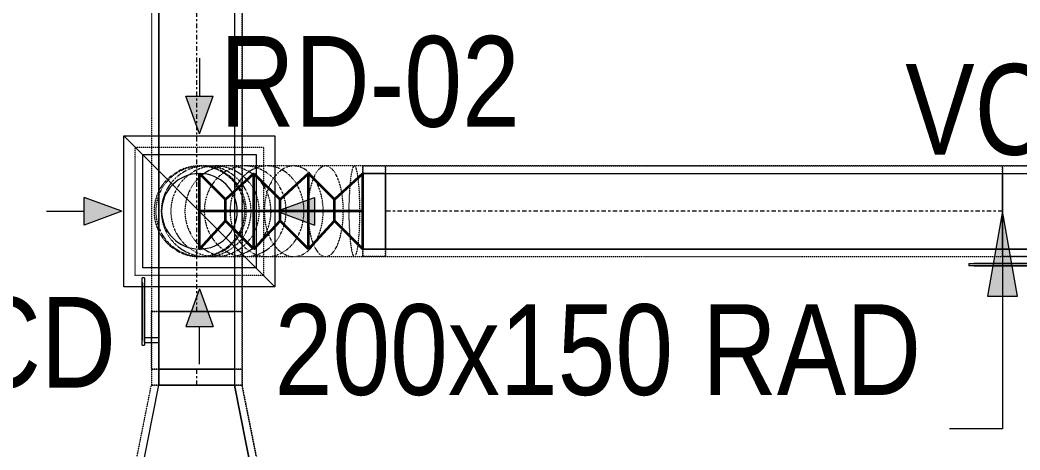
# Model space of a CAD drawing. Header units: inches. Extents: x -83664 to 20107, y -47222 to 19398.
# Drawn here: x 1829 to 4476, y -31061 to -29923 of the extents above; entities that cross this region are included whole.
import ezdxf

# ---------------------------------------------------------------- set-up
doc = ezdxf.new("R2010")
doc.units = ezdxf.units.IN
doc.header["$MEASUREMENT"] = 0
doc.linetypes.add('Center', pattern=[29.999999, 12, -6, 6, -6])
doc.linetypes.add('Hidden 0_50', pattern=[1.0584, 0.5292, -0.5292])
for name, color, linetype, lineweight in [('A-DETL-GENF', 7, 'Continuous', 9), ('G-ANNO-TEXT', 7, 'Continuous', 9), ('M-HVAC-CDFF', 7, 'Continuous', 9), ('M-HVAC-DUCT-CNTR', 7, 'Center', 9), ('M-HVAC-DUCT-IDEN', 7, 'Continuous', 18)]:
    doc.layers.add(name, color=color, linetype=linetype, lineweight=lineweight)
doc.layers.add('M-HVAC-DUCT', color=7, linetype='Continuous', lineweight=9, true_color=0xffe97f)
doc.layers.add('M-HVAC-DUCT-PATT', color=7, linetype='Continuous', lineweight=35, true_color=0x007f00)
doc.styles.add('Arial Narrow_21', font='ARIALN.TTF', dxfattribs={"height": 240})

# ---------------------------------------------------------------- blocks, each defined once
blk = doc.blocks.new('M_Rec Transition - Length - Standard-8295818-FIRST FLOOR AC CONDITIONING LAYOUT - PART A')
at = {"layer": 'M-HVAC-DUCT', "color": 30, "true_color": 0xff7f00}
for p, q in [((0, 175), (0, -175)), ((0, 175), (375, 100)), ((0, 175), (375, 100)), ((0, -175), (0, 175)), ((375, -100), (375, 100)), ((375, 100), (375, -100)), ((0, -175), (375, -100)), ((375, -100), (0, -175))]:
    blk.add_line(p, q, dxfattribs=at)
blk = doc.blocks.new('GCE-AT-Return Air Rectangular Diffuser - 300X300-7590694-FIRST FLOOR AC CONDITIONING LAYOUT - PART A')
at = {"layer": 'A-DETL-GENF', "true_color": 0xff00ff}
for points in [[(0, 205), (36.4, 305), (-36.4, 305)], [(-305, -36.4), (-205, 0), (-305, 36.4)], [(305, -36.4), (305, 36.4), (205, 0)], [(36.4, -305), (0, -205), (-36.4, -305)]]:
    blk.add_hatch(color=6, dxfattribs=at).paths.add_polyline_path(points)
at = {"layer": 'A-DETL-GENF', "color": 6, "true_color": 0xff00ff}
for p, q in [((0, 405), (0, 305)), ((0, 205), (-36.4, 305)), ((-36.4, 305), (36.4, 305)), ((0, 205), (36.4, 305)), ((-200, 200), (200, 200)), ((-200, -200), (-200, 200)), ((-200, 200), (200, -200)), ((200, 200), (200, -200)), ((-205, 0), (-305, 36.4)), ((-305, -36.4), (-305, 36.4)), ((205, 0), (305, 36.4)), ((305, 36.4), (305, -36.4)), ((405, 0), (305, 0)), ((-405, 0), (-305, 0)), ((-205, 0), (-305, -36.4)), ((205, 0), (305, -36.4)), ((200, -200), (-200, -200)), ((0, -205), (-36.4, -305)), ((0, -205), (36.4, -305)), ((-36.4, -305), (36.4, -305)), ((0, -405), (0, -305))]:
    blk.add_line(p, q, dxfattribs=at)
blk = doc.blocks.new('M_Rectangular to Round Transition - Angle - 45 Degree-V62-FIRST FLOOR AC CONDITIONING LAYOUT - PART A')
at = {"layer": 'M-HVAC-DUCT', "color": 6, "true_color": 0xff00ff}
for p, q in [((0, 100), (60.4, 100)), ((60.4, 100), (0, 100)), ((0, 100), (0, -100)), ((0, -100), (0, 100)), ((60.4, 0), (60.4, 100)), ((60.4, 0), (60.4, 100)), ((60.4, -100), (60.4, 0)), ((60.4, -100), (60.4, 0)), ((0, -100), (60.4, -100)), ((60.4, -100), (0, -100))]:
    blk.add_line(p, q, dxfattribs=at)
blk = doc.blocks.new('M_Rectangular to Round Transition - Angle - 45 Degree-7606913-FIRST FLOOR AC CONDITIONING LAYOUT - PART A')
at = {"layer": 'M-HVAC-DUCT', "color": 6, "true_color": 0xff00ff}
for p, q in [((153610.5, 68092.7), (153910.5, 68092.7)), ((153610.5, 67792.7), (153610.5, 68092.7)), ((153910.5, 68092.7), (153910.5, 67792.7)), ((153910.5, 67792.7), (153610.5, 67792.7))]:
    blk.add_line(p, q, dxfattribs=at)
for start, end in [(90, 180), (0, 90), (180, 270), (270, 0)]:
    blk.add_arc((153760.5, 67942.7), 100, start, end, dxfattribs=at)
blk = doc.blocks.new('TEMW-ME-DMP-Volume Control Damper - Standard-V100-FIRST FLOOR AC CONDITIONING LAYOUT - PART A')
at = {"layer": 'M-HVAC-DUCT', "color": 6, "true_color": 0xff00ff}
for p, q in [((-165.1, 138.1), (-165.1, 144.4)), ((-152.4, 144.4), (-165.1, 144.4)), ((-165.1, 138.1), (-152.4, 138.1)), ((0, 144.4), (-152.4, 144.4)), ((-152.4, 144.4), (0, 144.4)), ((0, 138.1), (-152.4, 138.1)), ((-152.4, 138.1), (0, 138.1)), ((-6.3, 100), (-6.3, 138.1)), ((6.4, 138.1), (-6.3, 138.1)), ((6.4, 138.1), (-6.3, 138.1)), ((12.7, 144.4), (0, 144.4)), ((0, 138.1), (12.7, 138.1)), ((6.4, 138.1), (6.4, 100)), ((12.7, 144.4), (12.7, 138.1)), ((-76.2, 100), (-76.2, -100)), ((-76.2, -100), (-76.2, 100)), ((76.2, 100), (-76.2, 100)), ((-76.2, 100), (76.2, 100)), ((-76.2, 100), (76.2, 100)), ((-6.3, 100), (6.4, 100)), ((-6.3, 100), (6.4, 100)), ((76.2, 100), (76.2, -100)), ((76.2, -100), (76.2, 100)), ((-76.2, -100), (76.2, -100)), ((-76.2, -100), (76.2, -100)), ((-76.2, -100), (76.2, -100))]:
    blk.add_line(p, q, dxfattribs=at)
blk = doc.blocks.new('TEMW-ME-DMP-Volume Control Damper - Standard-7399617-FIRST FLOOR AC CONDITIONING LAYOUT - PART A')
at = {"layer": 'M-HVAC-DUCT', "color": 30, "true_color": 0xff7f00}
for p, q in [((-165.1, 138.1), (-165.1, 144.4)), ((-152.4, 144.4), (-165.1, 144.4)), ((-165.1, 138.1), (-152.4, 138.1)), ((0, 144.4), (-152.4, 144.4)), ((-152.4, 144.4), (0, 144.4)), ((0, 138.1), (-152.4, 138.1)), ((-152.4, 138.1), (0, 138.1)), ((-6.3, 100), (-6.3, 138.1)), ((6.4, 138.1), (-6.3, 138.1)), ((6.4, 138.1), (-6.3, 138.1)), ((12.7, 144.4), (0, 144.4)), ((0, 138.1), (12.7, 138.1)), ((6.4, 138.1), (6.4, 100)), ((12.7, 144.4), (12.7, 138.1)), ((-76.2, 100), (-76.2, -100)), ((-76.2, -100), (-76.2, 100)), ((76.2, 100), (-76.2, 100)), ((-76.2, 100), (76.2, 100)), ((-76.2, 100), (76.2, 100)), ((-6.3, 100), (6.4, 100)), ((-6.3, 100), (6.4, 100)), ((76.2, 100), (76.2, -100)), ((76.2, -100), (76.2, 100)), ((-76.2, -100), (76.2, -100)), ((-76.2, -100), (76.2, -100)), ((-76.2, -100), (76.2, -100))]:
    blk.add_line(p, q, dxfattribs=at)
blk = doc.blocks.new('TEMW-SMBZ-HO-BM-HVAC-00002_rvt-1-FIRST FLOOR AC CONDITIONING LAYOUT - PART A')
at = {"layer": 'M-HVAC-DUCT', "color": 30, "linetype": 'Hidden 0_50', "true_color": 0xff7f00}
for p, q in [((153633.2, 69849.5), (153633.2, 67677.5)), ((153633.2, 69849.5), (153633.2, 67677.5)), ((153873.2, 67677.5), (153873.2, 69849.5)), ((153873.2, 69849.5), (153873.2, 67677.5)), ((153873.2, 67677.5), (153633.2, 67677.5)), ((153633.2, 67677.5), (153873.2, 67677.5)), ((153873.2, 67677.5), (153633.2, 67677.5)), ((153633.2, 67677.5), (153633.2, 67525.1)), ((153633.2, 67525.1), (153633.2, 67677.5)), ((153633.2, 67677.5), (153873.2, 67677.5)), ((153873.2, 67525.1), (153873.2, 67677.5)), ((153873.2, 67677.5), (153873.2, 67525.1)), ((153633.2, 67525.1), (153873.2, 67525.1)), ((153873.2, 67525.1), (153633.2, 67525.1)), ((153873.2, 67525.1), (153633.2, 67525.1)), ((153633.2, 67525.1), (153873.2, 67525.1)), ((153633.2, 67525.1), (153633.2, 67482.5)), ((153633.2, 67525.1), (153633.2, 67482.5)), ((153873.2, 67482.5), (153873.2, 67525.1)), ((153873.2, 67525.1), (153873.2, 67482.5)), ((153558.2, 67107.5), (153633.2, 67482.5)), ((153558.2, 67107.5), (153633.2, 67482.5)), ((153873.2, 67482.5), (153633.2, 67482.5)), ((153633.2, 67482.5), (153873.2, 67482.5)), ((153873.2, 67482.5), (153633.2, 67482.5)), ((153633.2, 67482.5), (153873.2, 67482.5)), ((153948.2, 67107.5), (153873.2, 67482.5)), ((153873.2, 67482.5), (153948.2, 67107.5))]:
    blk.add_line(p, q, dxfattribs=at)
at = {"layer": 'M-HVAC-DUCT', "color": 30, "true_color": 0xff7f00}
for p, q in [((153653.2, 67677.5), (153653.2, 69849.5)), ((153653.2, 69849.5), (153653.2, 67677.5)), ((153853.2, 69849.5), (153853.2, 67677.5)), ((153853.2, 69849.5), (153853.2, 67677.5)), ((153653.2, 67677.5), (153853.2, 67677.5)), ((153853.2, 67677.5), (153653.2, 67677.5)), ((153653.2, 67525.1), (153853.2, 67525.1)), ((153853.2, 67525.1), (153653.2, 67525.1)), ((153653.2, 67482.5), (153653.2, 67525.1)), ((153653.2, 67525.1), (153653.2, 67482.5)), ((153853.2, 67525.1), (153853.2, 67482.5)), ((153853.2, 67525.1), (153853.2, 67482.5)), ((153653.2, 67482.5), (153853.2, 67482.5)), ((153853.2, 67482.5), (153653.2, 67482.5))]:
    blk.add_line(p, q, dxfattribs=at)
at = {"layer": 'M-HVAC-DUCT', "color": 6, "linetype": 'Hidden 0_50', "true_color": 0xff00ff}
for p, q in [((153590.5, 67772.7), (153590.5, 68112.7)), ((153590.5, 68112.7), (153930.5, 68112.7)), ((153930.5, 68112.7), (153930.5, 67772.7)), ((153764.8, 68062.7), (153760.5, 68062.7)), ((153778.4, 68062.7), (153764.8, 68062.7)), ((153801.9, 68062.7), (153778.4, 68062.7)), ((153836.1, 68062.7), (153801.9, 68062.7)), ((153881.7, 68062.7), (153836.1, 68062.7)), ((153939.4, 68062.7), (153881.7, 68062.7)), ((154010.1, 68062.7), (153939.4, 68062.7)), ((154094.4, 68062.7), (154010.1, 68062.7)), ((154170.7, 68062.7), (154094.4, 68062.7)), ((154193.1, 68062.7), (154170.7, 68062.7)), ((154193.1, 67822.7), (154193.1, 68062.7)), ((154193.1, 67822.7), (154193.1, 68062.7)), ((154253.4, 68062.7), (154193.1, 68062.7)), ((154193.1, 68062.7), (154253.4, 68062.7)), ((154193.1, 68062.7), (154193.1, 67942.7)), ((154193.1, 68062.7), (154193.1, 67942.7)), ((154253.4, 68062.7), (154253.4, 67822.7)), ((154253.4, 67822.7), (154253.4, 68062.7)), ((155886.4, 68062.7), (154253.4, 68062.7)), ((154253.4, 68062.7), (155886.4, 68062.7)), ((154253.4, 68062.7), (154253.4, 67822.7)), ((154253.4, 67822.7), (154253.4, 68062.7)), ((155886.4, 68062.7), (155886.4, 67822.7)), ((155886.4, 67822.7), (155886.4, 68062.7)), ((156038.8, 68062.7), (155886.4, 68062.7)), ((155886.4, 68062.7), (155886.4, 67822.7)), ((155886.4, 67822.7), (155886.4, 68062.7)), ((155886.4, 68062.7), (156038.8, 68062.7)), ((154193.1, 67942.7), (154193.1, 67822.7)), ((154193.1, 67942.7), (154193.1, 67822.7)), ((153760.5, 67822.7), (153764.8, 67822.7)), ((153764.8, 67822.7), (153778.4, 67822.7)), ((153778.4, 67822.7), (153801.9, 67822.7)), ((153801.9, 67822.7), (153836.1, 67822.7)), ((153836.1, 67822.7), (153881.7, 67822.7)), ((153881.7, 67822.7), (153939.4, 67822.7)), ((153939.4, 67822.7), (154010.1, 67822.7)), ((154010.1, 67822.7), (154094.4, 67822.7)), ((154094.4, 67822.7), (154170.7, 67822.7)), ((154170.7, 67822.7), (154193.1, 67822.7)), ((154253.4, 67822.7), (154193.1, 67822.7)), ((154193.1, 67822.7), (154253.4, 67822.7)), ((154253.4, 67822.7), (155886.4, 67822.7)), ((154253.4, 67822.7), (155886.4, 67822.7)), ((155886.4, 67822.7), (156038.8, 67822.7)), ((156038.8, 67822.7), (155886.4, 67822.7)), ((153930.5, 67772.7), (153590.5, 67772.7))]:
    blk.add_line(p, q, dxfattribs=at)
at = {"layer": 'M-HVAC-DUCT', "color": 6, "true_color": 0xff00ff}
for p, q in [((154253.4, 67842.7), (154253.4, 68042.7)), ((154253.4, 68042.7), (154253.4, 67842.7)), ((154253.4, 68042.7), (155886.4, 68042.7)), ((154253.4, 68042.7), (155886.4, 68042.7)), ((155886.4, 67842.7), (155886.4, 68042.7)), ((155886.4, 68042.7), (155886.4, 67842.7)), ((155886.4, 67842.7), (154253.4, 67842.7)), ((154253.4, 67842.7), (155886.4, 67842.7))]:
    blk.add_line(p, q, dxfattribs=at)
at = {"layer": 'M-HVAC-DUCT', "color": 6, "linetype": 'Hidden 0_50', "true_color": 0xff00ff}
for start, end in [(90, 270), (90, 180), (270, 90), (0, 90), (180, 270), (270, 0)]:
    blk.add_arc((153760.5, 67942.7), 120, start, end, dxfattribs=at)
for points in [[(153760.5, 68062.7), (153750, 68062.7), (153729, 68059.9), (153699.8, 68047.8), (153674.6, 68028.5), (153655.3, 68003.4), (153643.2, 67974.1), (153639.1, 67942.7), (153643.2, 67911.3), (153655.3, 67882), (153674.6, 67856.8), (153699.8, 67837.6), (153729, 67825.4), (153750, 67822.7), (153760.5, 67822.7)], [(153764.8, 68062.7), (153754.4, 68062.7), (153733.5, 68059.9), (153704.3, 68047.8), (153679.2, 68028.5), (153659.9, 68003.4), (153647.8, 67974.1), (153643.7, 67942.7), (153647.8, 67911.3), (153659.9, 67882), (153679.2, 67856.8), (153704.3, 67837.6), (153733.5, 67825.4), (153754.4, 67822.7), (153764.8, 67822.7)], [(153778.4, 68062.7), (153768, 68062.7), (153747.3, 68059.9), (153718.3, 68047.8), (153693.4, 68028.5), (153674.3, 68003.4), (153662.3, 67974.1), (153658.2, 67942.7), (153662.3, 67911.3), (153674.3, 67882), (153693.4, 67856.8), (153718.3, 67837.6), (153747.3, 67825.4), (153768, 67822.7), (153778.4, 67822.7)], [(153801.9, 68062.7), (153791.7, 68062.7), (153771.2, 68059.9), (153742.7, 68047.8), (153718.2, 68028.5), (153699.4, 68003.4), (153687.5, 67974.1), (153683.5, 67942.7), (153687.5, 67911.3), (153699.4, 67882), (153718.2, 67856.8), (153742.7, 67837.6), (153771.2, 67825.4), (153791.7, 67822.7), (153801.9, 67822.7)], [(153836.1, 68062.7), (153826.1, 68062.7), (153806.2, 68059.9), (153778.4, 68047.8), (153754.6, 68028.5), (153736.3, 68003.4), (153724.7, 67974.1), (153720.8, 67942.7), (153724.7, 67911.3), (153736.3, 67882), (153754.6, 67856.8), (153778.4, 67837.6), (153806.2, 67825.4), (153826.1, 67822.7), (153836.1, 67822.7)], [(153760.5, 67822.7), (153770.9, 67822.7), (153791.9, 67825.4), (153821.1, 67837.6), (153846.3, 67856.8), (153865.6, 67882), (153877.7, 67911.3), (153881.8, 67942.7), (153877.7, 67974.1), (153865.6, 68003.4), (153846.3, 68028.5), (153821.1, 68047.8), (153791.9, 68059.9), (153770.9, 68062.7), (153760.5, 68062.7)], [(153764.8, 67822.7), (153775.3, 67822.7), (153796.2, 67825.4), (153825.4, 67837.6), (153850.5, 67856.8), (153869.7, 67882), (153881.8, 67911.3), (153885.9, 67942.7), (153881.8, 67974.1), (153869.7, 68003.4), (153850.5, 68028.5), (153825.4, 68047.8), (153796.2, 68059.9), (153775.3, 68062.7), (153764.8, 68062.7)], [(153881.7, 68062.7), (153872.2, 68062.7), (153853.3, 68059.9), (153826.9, 68047.8), (153804.2, 68028.5), (153786.8, 68003.4), (153775.8, 67974.1), (153772.1, 67942.7), (153775.8, 67911.3), (153786.8, 67882), (153804.2, 67856.8), (153826.9, 67837.6), (153853.3, 67825.4), (153872.2, 67822.7), (153881.7, 67822.7)], [(153778.4, 67822.7), (153788.7, 67822.7), (153809.5, 67825.4), (153838.5, 67837.6), (153863.3, 67856.8), (153882.4, 67882), (153894.4, 67911.3), (153898.5, 67942.7), (153894.4, 67974.1), (153882.4, 68003.4), (153863.3, 68028.5), (153838.5, 68047.8), (153809.5, 68059.9), (153788.7, 68062.7), (153778.4, 68062.7)], [(153801.9, 67822.7), (153812.1, 67822.7), (153832.5, 67825.4), (153861.1, 67837.6), (153885.6, 67856.8), (153904.4, 67882), (153916.2, 67911.3), (153920.3, 67942.7), (153916.2, 67974.1), (153904.4, 68003.4), (153885.6, 68028.5), (153861.1, 68047.8), (153832.5, 68059.9), (153812.1, 68062.7), (153801.9, 68062.7)], [(153836.1, 67822.7), (153846, 67822.7), (153865.9, 67825.4), (153893.7, 67837.6), (153917.6, 67856.8), (153935.9, 67882), (153947.4, 67911.3), (153951.3, 67942.7), (153947.4, 67974.1), (153935.9, 68003.4), (153917.6, 68028.5), (153893.7, 68047.8), (153865.9, 68059.9), (153846, 68062.7), (153836.1, 68062.7)], [(153939.4, 68062.7), (153930.9, 68062.7), (153913.8, 68059.9), (153890, 68047.8), (153869.5, 68028.5), (153853.8, 68003.4), (153843.9, 67974.1), (153840.5, 67942.7), (153843.9, 67911.3), (153853.8, 67882), (153869.5, 67856.8), (153890, 67837.6), (153913.8, 67825.4), (153930.9, 67822.7), (153939.4, 67822.7)], [(153881.7, 67822.7), (153891.1, 67822.7), (153910, 67825.4), (153936.5, 67837.6), (153959.2, 67856.8), (153976.6, 67882), (153987.5, 67911.3), (153991.3, 67942.7), (153987.5, 67974.1), (153976.6, 68003.4), (153959.2, 68028.5), (153936.5, 68047.8), (153910, 68059.9), (153891.1, 68062.7), (153881.7, 68062.7)], [(154010.1, 68062.7), (154003.3, 68062.7), (153989.7, 68059.9), (153970.7, 68047.8), (153954.4, 68028.5), (153941.8, 68003.4), (153934, 67974.1), (153931.3, 67942.7), (153934, 67911.3), (153941.8, 67882), (153954.4, 67856.8), (153970.7, 67837.6), (153989.7, 67825.4), (154003.3, 67822.7), (154010.1, 67822.7)], [(153939.4, 67822.7), (153948, 67822.7), (153965, 67825.4), (153988.9, 67837.6), (154009.4, 67856.8), (154025.1, 67882), (154035, 67911.3), (154038.4, 67942.7), (154035, 67974.1), (154025.1, 68003.4), (154009.4, 68028.5), (153988.9, 68047.8), (153965, 68059.9), (153948, 68062.7), (153939.4, 68062.7)], [(154010.1, 67822.7), (154016.9, 67822.7), (154030.5, 67825.4), (154049.5, 67837.6), (154065.8, 67856.8), (154078.3, 67882), (154086.2, 67911.3), (154088.9, 67942.7), (154086.2, 67974.1), (154078.3, 68003.4), (154065.8, 68028.5), (154049.5, 68047.8), (154030.5, 68059.9), (154016.9, 68062.7), (154010.1, 68062.7)], [(154094.4, 68062.7), (154090.3, 68062.7), (154082.1, 68059.9), (154070.6, 68047.8), (154060.8, 68028.5), (154053.3, 68003.4), (154048.5, 67974.1), (154046.9, 67942.7), (154048.5, 67911.3), (154053.3, 67882), (154060.8, 67856.8), (154070.6, 67837.6), (154082.1, 67825.4), (154090.3, 67822.7), (154094.4, 67822.7)], [(154094.4, 67822.7), (154098.5, 67822.7), (154106.7, 67825.4), (154118.1, 67837.6), (154128, 67856.8), (154135.5, 67882), (154140.3, 67911.3), (154141.9, 67942.7), (154140.3, 67974.1), (154135.5, 68003.4), (154128, 68028.5), (154118.1, 68047.8), (154106.7, 68059.9), (154098.5, 68062.7), (154094.4, 68062.7)], [(154170.7, 68062.7), (154169.4, 68062.7), (154166.9, 68059.9), (154163.4, 68047.8), (154160.3, 68028.5), (154158, 68003.4), (154156.5, 67974.1), (154156, 67942.7), (154156.5, 67911.3), (154158, 67882), (154160.3, 67856.8), (154163.4, 67837.6), (154166.9, 67825.4), (154169.4, 67822.7), (154170.7, 67822.7)], [(154170.7, 67822.7), (154172, 67822.7), (154174.5, 67825.4), (154178, 67837.6), (154181.1, 67856.8), (154183.4, 67882), (154184.9, 67911.3), (154185.4, 67942.7), (154184.9, 67974.1), (154183.4, 68003.4), (154181.1, 68028.5), (154178, 68047.8), (154174.5, 68059.9), (154172, 68062.7), (154170.7, 68062.7)]]:
    blk.add_open_spline(points, degree=3, dxfattribs=at)
at = {"layer": 'M-HVAC-DUCT-CNTR', "color": 30, "true_color": 0xff7f00}
for p, q in [((153753.2, 67677.5), (153753.2, 69849.5)), ((153753.2, 67482.5), (153753.2, 67525.1))]:
    blk.add_line(p, q, dxfattribs=at)
at = {"layer": 'M-HVAC-DUCT-CNTR', "color": 6, "true_color": 0xff00ff}
blk.add_line((155886.4, 67942.7), (154253.4, 67942.7), dxfattribs=at)
at = {"layer": 'M-HVAC-DUCT-CNTR', "color": 6, "linetype": 'Continuous', "lineweight": 35, "true_color": 0xff00ff}
blk.add_open_spline([(154193.1, 67942.7), (153874.8, 67942.7), (153760.5, 67942.7), (153760.5, 67942.7)], degree=3, dxfattribs=at)
at = {"layer": 'M-HVAC-DUCT-PATT', "color": 6, "true_color": 0xff00ff}
for p, q in [((153760.5, 67842.7), (153760.5, 68042.7)), ((153760.5, 68042.7), (153829.7, 67973.5)), ((153904.7, 68042.7), (153829.7, 67973.5)), ((153904.7, 67842.7), (153904.7, 68042.7)), ((153904.7, 67842.7), (153904.7, 68042.7)), ((153904.7, 68042.7), (153973.9, 67973.5)), ((154048.9, 68042.7), (153973.9, 67973.5)), ((154048.9, 67842.7), (154048.9, 68042.7)), ((154048.9, 67842.7), (154048.9, 68042.7)), ((154048.9, 68042.7), (154118.1, 67973.5)), ((154193.1, 68042.7), (154118.1, 67973.5)), ((154193.1, 67842.7), (154193.1, 68042.7)), ((154193.1, 67842.7), (154193.1, 68042.7)), ((153829.7, 67917.7), (153829.7, 67973.5)), ((153973.9, 67917.7), (153973.9, 67973.5)), ((154118.1, 67917.7), (154118.1, 67973.5)), ((153760.5, 67842.7), (153829.7, 67917.7)), ((153904.7, 67842.7), (153829.7, 67917.7)), ((153904.7, 67842.7), (153973.9, 67917.7)), ((154048.9, 67842.7), (153973.9, 67917.7)), ((154048.9, 67842.7), (154118.1, 67917.7)), ((154193.1, 67842.7), (154118.1, 67917.7))]:
    blk.add_line(p, q, dxfattribs=at)
at = {"layer": 'M-HVAC-CDFF', "color": 6, "linetype": 'Hidden 0_50', "lineweight": 9, "true_color": 0xff00ff}
blk.add_blockref('GCE-AT-Return Air Rectangular Diffuser - 300X300-7590694-FIRST FLOOR AC CONDITIONING LAYOUT - PART A', (153760.5, 67942.7), dxfattribs=at)
at = {"layer": 'M-HVAC-DUCT', "color": 6, "linetype": 'Hidden 0_50', "lineweight": 9, "true_color": 0xff00ff}
blk.add_blockref('M_Rectangular to Round Transition - Angle - 45 Degree-7606913-FIRST FLOOR AC CONDITIONING LAYOUT - PART A', (0, 0), dxfattribs=at)
for name, p, rotation in [('M_Rectangular to Round Transition - Angle - 45 Degree-V62-FIRST FLOOR AC CONDITIONING LAYOUT - PART A', (154253.4, 67942.7), 180), ('M_Rec Transition - Length - Standard-8295818-FIRST FLOOR AC CONDITIONING LAYOUT - PART A', (153753.2, 67107.5), 90)]:
    blk.add_blockref(name, p, dxfattribs=dict(at, rotation=rotation))
at = {"layer": 'M-HVAC-DUCT', "color": 6, "linetype": 'Hidden 0_50', "lineweight": 9, "true_color": 0xff00ff, "extrusion": (0, 0, -1)}
for name, p, rotation in [('TEMW-ME-DMP-Volume Control Damper - Standard-V100-FIRST FLOOR AC CONDITIONING LAYOUT - PART A', (-155962.6, 67942.7), 180), ('TEMW-ME-DMP-Volume Control Damper - Standard-7399617-FIRST FLOOR AC CONDITIONING LAYOUT - PART A', (-153753.2, 67601.3), 270)]:
    blk.add_blockref(name, p, dxfattribs=dict(at, rotation=rotation))
blk = doc.blocks.new('TEMW-SMBZ-HO-BM-HVAC-00002_rvt-2-FIRST FLOOR AC CONDITIONING LAYOUT - PART A')
at = {"layer": 'M-HVAC-DUCT', "color": 30, "linetype": 'Hidden 0_50', "true_color": 0xff7f00}
for p, q in [((153633.2, 69849.5), (153633.2, 67677.5)), ((153633.2, 69849.5), (153633.2, 67677.5)), ((153873.2, 67677.5), (153873.2, 69849.5)), ((153873.2, 69849.5), (153873.2, 67677.5)), ((153873.2, 67677.5), (153633.2, 67677.5)), ((153633.2, 67677.5), (153873.2, 67677.5)), ((153873.2, 67677.5), (153633.2, 67677.5)), ((153633.2, 67677.5), (153633.2, 67525.1)), ((153633.2, 67525.1), (153633.2, 67677.5)), ((153633.2, 67677.5), (153873.2, 67677.5)), ((153873.2, 67525.1), (153873.2, 67677.5)), ((153873.2, 67677.5), (153873.2, 67525.1)), ((153633.2, 67525.1), (153873.2, 67525.1)), ((153873.2, 67525.1), (153633.2, 67525.1)), ((153873.2, 67525.1), (153633.2, 67525.1)), ((153633.2, 67525.1), (153873.2, 67525.1)), ((153633.2, 67525.1), (153633.2, 67482.5)), ((153633.2, 67525.1), (153633.2, 67482.5)), ((153873.2, 67482.5), (153873.2, 67525.1)), ((153873.2, 67525.1), (153873.2, 67482.5)), ((153558.2, 67107.5), (153633.2, 67482.5)), ((153558.2, 67107.5), (153633.2, 67482.5)), ((153873.2, 67482.5), (153633.2, 67482.5)), ((153633.2, 67482.5), (153873.2, 67482.5)), ((153873.2, 67482.5), (153633.2, 67482.5)), ((153633.2, 67482.5), (153873.2, 67482.5)), ((153948.2, 67107.5), (153873.2, 67482.5)), ((153873.2, 67482.5), (153948.2, 67107.5))]:
    blk.add_line(p, q, dxfattribs=at)
at = {"layer": 'M-HVAC-DUCT', "color": 30, "true_color": 0xff7f00}
for p, q in [((153653.2, 67677.5), (153653.2, 69849.5)), ((153653.2, 69849.5), (153653.2, 67677.5)), ((153853.2, 69849.5), (153853.2, 67677.5)), ((153853.2, 69849.5), (153853.2, 67677.5)), ((153653.2, 67677.5), (153853.2, 67677.5)), ((153853.2, 67677.5), (153653.2, 67677.5)), ((153653.2, 67525.1), (153853.2, 67525.1)), ((153853.2, 67525.1), (153653.2, 67525.1)), ((153653.2, 67482.5), (153653.2, 67525.1)), ((153653.2, 67525.1), (153653.2, 67482.5)), ((153853.2, 67525.1), (153853.2, 67482.5)), ((153853.2, 67525.1), (153853.2, 67482.5)), ((153653.2, 67482.5), (153853.2, 67482.5)), ((153853.2, 67482.5), (153653.2, 67482.5))]:
    blk.add_line(p, q, dxfattribs=at)
at = {"layer": 'M-HVAC-DUCT', "color": 6, "linetype": 'Hidden 0_50', "true_color": 0xff00ff}
for p, q in [((153590.5, 67772.7), (153590.5, 68112.7)), ((153590.5, 68112.7), (153930.5, 68112.7)), ((153930.5, 68112.7), (153930.5, 67772.7)), ((153764.8, 68062.7), (153760.5, 68062.7)), ((153778.4, 68062.7), (153764.8, 68062.7)), ((153801.9, 68062.7), (153778.4, 68062.7)), ((153836.1, 68062.7), (153801.9, 68062.7)), ((153881.7, 68062.7), (153836.1, 68062.7)), ((153939.4, 68062.7), (153881.7, 68062.7)), ((154010.1, 68062.7), (153939.4, 68062.7)), ((154094.4, 68062.7), (154010.1, 68062.7)), ((154170.7, 68062.7), (154094.4, 68062.7)), ((154193.1, 68062.7), (154170.7, 68062.7)), ((154193.1, 67822.7), (154193.1, 68062.7)), ((154193.1, 67822.7), (154193.1, 68062.7)), ((154253.4, 68062.7), (154193.1, 68062.7)), ((154193.1, 68062.7), (154253.4, 68062.7)), ((154193.1, 68062.7), (154193.1, 67942.7)), ((154193.1, 68062.7), (154193.1, 67942.7)), ((154253.4, 68062.7), (154253.4, 67822.7)), ((154253.4, 67822.7), (154253.4, 68062.7)), ((155886.4, 68062.7), (154253.4, 68062.7)), ((154253.4, 68062.7), (155886.4, 68062.7)), ((154253.4, 68062.7), (154253.4, 67822.7)), ((154253.4, 67822.7), (154253.4, 68062.7)), ((155886.4, 68062.7), (155886.4, 67822.7)), ((155886.4, 67822.7), (155886.4, 68062.7)), ((156038.8, 68062.7), (155886.4, 68062.7)), ((155886.4, 68062.7), (155886.4, 67822.7)), ((155886.4, 67822.7), (155886.4, 68062.7)), ((155886.4, 68062.7), (156038.8, 68062.7)), ((154193.1, 67942.7), (154193.1, 67822.7)), ((154193.1, 67942.7), (154193.1, 67822.7)), ((153760.5, 67822.7), (153764.8, 67822.7)), ((153764.8, 67822.7), (153778.4, 67822.7)), ((153778.4, 67822.7), (153801.9, 67822.7)), ((153801.9, 67822.7), (153836.1, 67822.7)), ((153836.1, 67822.7), (153881.7, 67822.7)), ((153881.7, 67822.7), (153939.4, 67822.7)), ((153939.4, 67822.7), (154010.1, 67822.7)), ((154010.1, 67822.7), (154094.4, 67822.7)), ((154094.4, 67822.7), (154170.7, 67822.7)), ((154170.7, 67822.7), (154193.1, 67822.7)), ((154253.4, 67822.7), (154193.1, 67822.7)), ((154193.1, 67822.7), (154253.4, 67822.7)), ((154253.4, 67822.7), (155886.4, 67822.7)), ((154253.4, 67822.7), (155886.4, 67822.7)), ((155886.4, 67822.7), (156038.8, 67822.7)), ((156038.8, 67822.7), (155886.4, 67822.7)), ((153930.5, 67772.7), (153590.5, 67772.7))]:
    blk.add_line(p, q, dxfattribs=at)
at = {"layer": 'M-HVAC-DUCT', "color": 6, "true_color": 0xff00ff}
for p, q in [((154253.4, 67842.7), (154253.4, 68042.7)), ((154253.4, 68042.7), (154253.4, 67842.7)), ((154253.4, 68042.7), (155886.4, 68042.7)), ((154253.4, 68042.7), (155886.4, 68042.7)), ((155886.4, 67842.7), (155886.4, 68042.7)), ((155886.4, 68042.7), (155886.4, 67842.7)), ((155886.4, 67842.7), (154253.4, 67842.7)), ((154253.4, 67842.7), (155886.4, 67842.7))]:
    blk.add_line(p, q, dxfattribs=at)
at = {"layer": 'M-HVAC-DUCT', "color": 6, "linetype": 'Hidden 0_50', "true_color": 0xff00ff}
for start, end in [(90, 270), (90, 180), (270, 90), (0, 90), (180, 270), (270, 0)]:
    blk.add_arc((153760.5, 67942.7), 120, start, end, dxfattribs=at)
for points in [[(153760.5, 68062.7), (153750, 68062.7), (153729, 68059.9), (153699.8, 68047.8), (153674.6, 68028.5), (153655.3, 68003.4), (153643.2, 67974.1), (153639.1, 67942.7), (153643.2, 67911.3), (153655.3, 67882), (153674.6, 67856.8), (153699.8, 67837.6), (153729, 67825.4), (153750, 67822.7), (153760.5, 67822.7)], [(153764.8, 68062.7), (153754.4, 68062.7), (153733.5, 68059.9), (153704.3, 68047.8), (153679.2, 68028.5), (153659.9, 68003.4), (153647.8, 67974.1), (153643.7, 67942.7), (153647.8, 67911.3), (153659.9, 67882), (153679.2, 67856.8), (153704.3, 67837.6), (153733.5, 67825.4), (153754.4, 67822.7), (153764.8, 67822.7)], [(153778.4, 68062.7), (153768, 68062.7), (153747.3, 68059.9), (153718.3, 68047.8), (153693.4, 68028.5), (153674.3, 68003.4), (153662.3, 67974.1), (153658.2, 67942.7), (153662.3, 67911.3), (153674.3, 67882), (153693.4, 67856.8), (153718.3, 67837.6), (153747.3, 67825.4), (153768, 67822.7), (153778.4, 67822.7)], [(153801.9, 68062.7), (153791.7, 68062.7), (153771.2, 68059.9), (153742.7, 68047.8), (153718.2, 68028.5), (153699.4, 68003.4), (153687.5, 67974.1), (153683.5, 67942.7), (153687.5, 67911.3), (153699.4, 67882), (153718.2, 67856.8), (153742.7, 67837.6), (153771.2, 67825.4), (153791.7, 67822.7), (153801.9, 67822.7)], [(153836.1, 68062.7), (153826.1, 68062.7), (153806.2, 68059.9), (153778.4, 68047.8), (153754.6, 68028.5), (153736.3, 68003.4), (153724.7, 67974.1), (153720.8, 67942.7), (153724.7, 67911.3), (153736.3, 67882), (153754.6, 67856.8), (153778.4, 67837.6), (153806.2, 67825.4), (153826.1, 67822.7), (153836.1, 67822.7)], [(153760.5, 67822.7), (153770.9, 67822.7), (153791.9, 67825.4), (153821.1, 67837.6), (153846.3, 67856.8), (153865.6, 67882), (153877.7, 67911.3), (153881.8, 67942.7), (153877.7, 67974.1), (153865.6, 68003.4), (153846.3, 68028.5), (153821.1, 68047.8), (153791.9, 68059.9), (153770.9, 68062.7), (153760.5, 68062.7)], [(153764.8, 67822.7), (153775.3, 67822.7), (153796.2, 67825.4), (153825.4, 67837.6), (153850.5, 67856.8), (153869.7, 67882), (153881.8, 67911.3), (153885.9, 67942.7), (153881.8, 67974.1), (153869.7, 68003.4), (153850.5, 68028.5), (153825.4, 68047.8), (153796.2, 68059.9), (153775.3, 68062.7), (153764.8, 68062.7)], [(153881.7, 68062.7), (153872.2, 68062.7), (153853.3, 68059.9), (153826.9, 68047.8), (153804.2, 68028.5), (153786.8, 68003.4), (153775.8, 67974.1), (153772.1, 67942.7), (153775.8, 67911.3), (153786.8, 67882), (153804.2, 67856.8), (153826.9, 67837.6), (153853.3, 67825.4), (153872.2, 67822.7), (153881.7, 67822.7)], [(153778.4, 67822.7), (153788.7, 67822.7), (153809.5, 67825.4), (153838.5, 67837.6), (153863.3, 67856.8), (153882.4, 67882), (153894.4, 67911.3), (153898.5, 67942.7), (153894.4, 67974.1), (153882.4, 68003.4), (153863.3, 68028.5), (153838.5, 68047.8), (153809.5, 68059.9), (153788.7, 68062.7), (153778.4, 68062.7)], [(153801.9, 67822.7), (153812.1, 67822.7), (153832.5, 67825.4), (153861.1, 67837.6), (153885.6, 67856.8), (153904.4, 67882), (153916.2, 67911.3), (153920.3, 67942.7), (153916.2, 67974.1), (153904.4, 68003.4), (153885.6, 68028.5), (153861.1, 68047.8), (153832.5, 68059.9), (153812.1, 68062.7), (153801.9, 68062.7)], [(153836.1, 67822.7), (153846, 67822.7), (153865.9, 67825.4), (153893.7, 67837.6), (153917.6, 67856.8), (153935.9, 67882), (153947.4, 67911.3), (153951.3, 67942.7), (153947.4, 67974.1), (153935.9, 68003.4), (153917.6, 68028.5), (153893.7, 68047.8), (153865.9, 68059.9), (153846, 68062.7), (153836.1, 68062.7)], [(153939.4, 68062.7), (153930.9, 68062.7), (153913.8, 68059.9), (153890, 68047.8), (153869.5, 68028.5), (153853.8, 68003.4), (153843.9, 67974.1), (153840.5, 67942.7), (153843.9, 67911.3), (153853.8, 67882), (153869.5, 67856.8), (153890, 67837.6), (153913.8, 67825.4), (153930.9, 67822.7), (153939.4, 67822.7)], [(153881.7, 67822.7), (153891.1, 67822.7), (153910, 67825.4), (153936.5, 67837.6), (153959.2, 67856.8), (153976.6, 67882), (153987.5, 67911.3), (153991.3, 67942.7), (153987.5, 67974.1), (153976.6, 68003.4), (153959.2, 68028.5), (153936.5, 68047.8), (153910, 68059.9), (153891.1, 68062.7), (153881.7, 68062.7)], [(154010.1, 68062.7), (154003.3, 68062.7), (153989.7, 68059.9), (153970.7, 68047.8), (153954.4, 68028.5), (153941.8, 68003.4), (153934, 67974.1), (153931.3, 67942.7), (153934, 67911.3), (153941.8, 67882), (153954.4, 67856.8), (153970.7, 67837.6), (153989.7, 67825.4), (154003.3, 67822.7), (154010.1, 67822.7)], [(153939.4, 67822.7), (153948, 67822.7), (153965, 67825.4), (153988.9, 67837.6), (154009.4, 67856.8), (154025.1, 67882), (154035, 67911.3), (154038.4, 67942.7), (154035, 67974.1), (154025.1, 68003.4), (154009.4, 68028.5), (153988.9, 68047.8), (153965, 68059.9), (153948, 68062.7), (153939.4, 68062.7)], [(154010.1, 67822.7), (154016.9, 67822.7), (154030.5, 67825.4), (154049.5, 67837.6), (154065.8, 67856.8), (154078.3, 67882), (154086.2, 67911.3), (154088.9, 67942.7), (154086.2, 67974.1), (154078.3, 68003.4), (154065.8, 68028.5), (154049.5, 68047.8), (154030.5, 68059.9), (154016.9, 68062.7), (154010.1, 68062.7)], [(154094.4, 68062.7), (154090.3, 68062.7), (154082.1, 68059.9), (154070.6, 68047.8), (154060.8, 68028.5), (154053.3, 68003.4), (154048.5, 67974.1), (154046.9, 67942.7), (154048.5, 67911.3), (154053.3, 67882), (154060.8, 67856.8), (154070.6, 67837.6), (154082.1, 67825.4), (154090.3, 67822.7), (154094.4, 67822.7)], [(154094.4, 67822.7), (154098.5, 67822.7), (154106.7, 67825.4), (154118.1, 67837.6), (154128, 67856.8), (154135.5, 67882), (154140.3, 67911.3), (154141.9, 67942.7), (154140.3, 67974.1), (154135.5, 68003.4), (154128, 68028.5), (154118.1, 68047.8), (154106.7, 68059.9), (154098.5, 68062.7), (154094.4, 68062.7)], [(154170.7, 68062.7), (154169.4, 68062.7), (154166.9, 68059.9), (154163.4, 68047.8), (154160.3, 68028.5), (154158, 68003.4), (154156.5, 67974.1), (154156, 67942.7), (154156.5, 67911.3), (154158, 67882), (154160.3, 67856.8), (154163.4, 67837.6), (154166.9, 67825.4), (154169.4, 67822.7), (154170.7, 67822.7)], [(154170.7, 67822.7), (154172, 67822.7), (154174.5, 67825.4), (154178, 67837.6), (154181.1, 67856.8), (154183.4, 67882), (154184.9, 67911.3), (154185.4, 67942.7), (154184.9, 67974.1), (154183.4, 68003.4), (154181.1, 68028.5), (154178, 68047.8), (154174.5, 68059.9), (154172, 68062.7), (154170.7, 68062.7)]]:
    blk.add_open_spline(points, degree=3, dxfattribs=at)
at = {"layer": 'M-HVAC-DUCT-CNTR', "color": 30, "true_color": 0xff7f00}
for p, q in [((153753.2, 67677.5), (153753.2, 69849.5)), ((153753.2, 67482.5), (153753.2, 67525.1))]:
    blk.add_line(p, q, dxfattribs=at)
at = {"layer": 'M-HVAC-DUCT-CNTR', "color": 6, "true_color": 0xff00ff}
blk.add_line((155886.4, 67942.7), (154253.4, 67942.7), dxfattribs=at)
at = {"layer": 'M-HVAC-DUCT-CNTR', "color": 6, "linetype": 'Continuous', "lineweight": 35, "true_color": 0xff00ff}
blk.add_open_spline([(154193.1, 67942.7), (153874.8, 67942.7), (153760.5, 67942.7), (153760.5, 67942.7)], degree=3, dxfattribs=at)
at = {"layer": 'M-HVAC-DUCT-PATT', "color": 6, "true_color": 0xff00ff}
for p, q in [((153760.5, 67842.7), (153760.5, 68042.7)), ((153760.5, 68042.7), (153829.7, 67973.5)), ((153904.7, 68042.7), (153829.7, 67973.5)), ((153904.7, 67842.7), (153904.7, 68042.7)), ((153904.7, 67842.7), (153904.7, 68042.7)), ((153904.7, 68042.7), (153973.9, 67973.5)), ((154048.9, 68042.7), (153973.9, 67973.5)), ((154048.9, 67842.7), (154048.9, 68042.7)), ((154048.9, 67842.7), (154048.9, 68042.7)), ((154048.9, 68042.7), (154118.1, 67973.5)), ((154193.1, 68042.7), (154118.1, 67973.5)), ((154193.1, 67842.7), (154193.1, 68042.7)), ((154193.1, 67842.7), (154193.1, 68042.7)), ((153829.7, 67917.7), (153829.7, 67973.5)), ((153973.9, 67917.7), (153973.9, 67973.5)), ((154118.1, 67917.7), (154118.1, 67973.5)), ((153760.5, 67842.7), (153829.7, 67917.7)), ((153904.7, 67842.7), (153829.7, 67917.7)), ((153904.7, 67842.7), (153973.9, 67917.7)), ((154048.9, 67842.7), (153973.9, 67917.7)), ((154048.9, 67842.7), (154118.1, 67917.7)), ((154193.1, 67842.7), (154118.1, 67917.7))]:
    blk.add_line(p, q, dxfattribs=at)
at = {"layer": 'M-HVAC-CDFF', "color": 6, "linetype": 'Hidden 0_50', "lineweight": 9, "true_color": 0xff00ff}
blk.add_blockref('GCE-AT-Return Air Rectangular Diffuser - 300X300-7590694-FIRST FLOOR AC CONDITIONING LAYOUT - PART A', (153760.5, 67942.7), dxfattribs=at)
at = {"layer": 'M-HVAC-DUCT', "color": 6, "linetype": 'Hidden 0_50', "lineweight": 9, "true_color": 0xff00ff}
blk.add_blockref('M_Rectangular to Round Transition - Angle - 45 Degree-7606913-FIRST FLOOR AC CONDITIONING LAYOUT - PART A', (0, 0), dxfattribs=at)
for name, p, rotation in [('M_Rectangular to Round Transition - Angle - 45 Degree-V62-FIRST FLOOR AC CONDITIONING LAYOUT - PART A', (154253.4, 67942.7), 180), ('M_Rec Transition - Length - Standard-8295818-FIRST FLOOR AC CONDITIONING LAYOUT - PART A', (153753.2, 67107.5), 90)]:
    blk.add_blockref(name, p, dxfattribs=dict(at, rotation=rotation))
at = {"layer": 'M-HVAC-DUCT', "color": 6, "linetype": 'Hidden 0_50', "lineweight": 9, "true_color": 0xff00ff, "extrusion": (0, 0, -1)}
for name, p, rotation in [('TEMW-ME-DMP-Volume Control Damper - Standard-V100-FIRST FLOOR AC CONDITIONING LAYOUT - PART A', (-155962.6, 67942.7), 180), ('TEMW-ME-DMP-Volume Control Damper - Standard-7399617-FIRST FLOOR AC CONDITIONING LAYOUT - PART A', (-153753.2, 67601.3), 270)]:
    blk.add_blockref(name, p, dxfattribs=dict(at, rotation=rotation))

msp = doc.modelspace()

# ---------------------------------------------------------------- hatches: boundary and pattern name
at = {"layer": 'M-HVAC-DUCT-IDEN', "lineweight": 9}
msp.add_hatch(color=256, dxfattribs=at).paths.add_polyline_path([(4429.8, -30429.5), (4390.1, -30654.5), (4469.5, -30654.5)])

# ---------------------------------------------------------------- linework, layer by layer
for p, q in [((4429.8, -30429.5), (4390.1, -30654.5)), ((4469.5, -30654.5), (4429.8, -30429.5)), ((4429.8, -30429.5), (4429.8, -31005.3)), ((4390.1, -30654.5), (4469.5, -30654.5)), ((4429.8, -31005.3), (4289.3, -31005.3))]:
    msp.add_line(p, q, dxfattribs=at)

# ---------------------------------------------------------------- block references
at = {"lineweight": 5}
for name in ['TEMW-SMBZ-HO-BM-HVAC-00002_rvt-1-FIRST FLOOR AC CONDITIONING LAYOUT - PART A', 'TEMW-SMBZ-HO-BM-HVAC-00002_rvt-2-FIRST FLOOR AC CONDITIONING LAYOUT - PART A']:
    msp.add_blockref(name, (-151456.7, -98372.2), dxfattribs=at)

# ---------------------------------------------------------------- texts
at = {"layer": 'G-ANNO-TEXT', "char_height": 240, "attachment_point": 1, "style": 'Arial Narrow_21'}
for s, insert, width in [('RD-02', (2357.8, -29965.7), 1010.126), ('VCD', (4172.3, -30039.9), 733.544), ('VCD', (1502.5, -30656.3), 733.544)]:
    msp.add_mtext(s, dxfattribs=dict(at, insert=insert, width=width))
at = {"layer": 'M-HVAC-DUCT-IDEN', "lineweight": 9, "insert": (2502.8, -30675.7), "char_height": 240, "width": 2152.531, "attachment_point": 1, "style": 'Arial Narrow_21'}
msp.add_mtext('200x150 RAD', dxfattribs=at)

doc.saveas('drawing.dxf')
